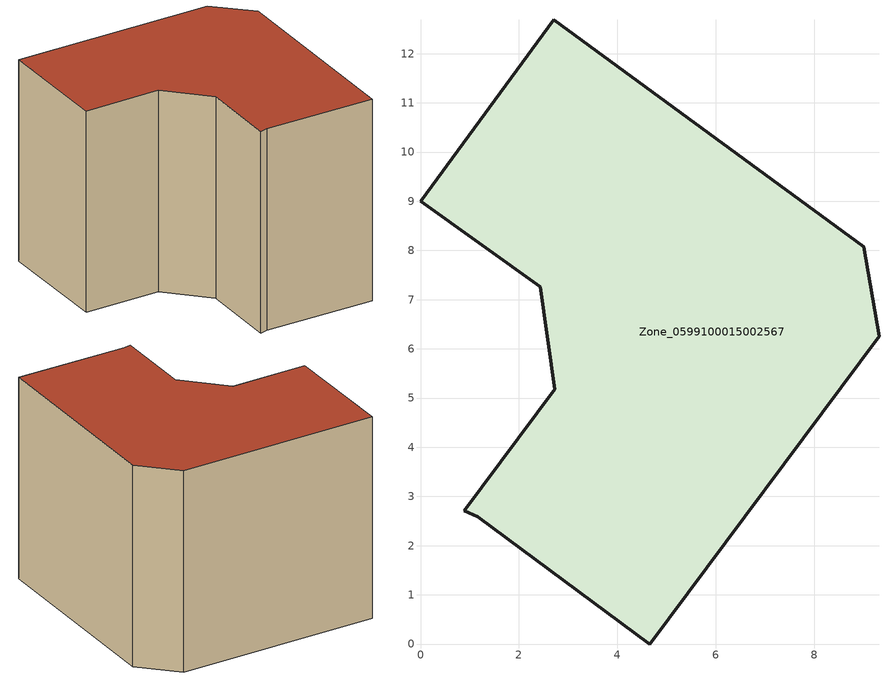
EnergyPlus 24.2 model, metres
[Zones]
Zone_0599100015002567
 floor ground (C_G): 9.32,6.25 4.66,0 1.16,2.59 0.89,2.71 2.73,5.18 2.43,7.26 0,9 2.71,12.69 9.01,8.08 z0.94
 wall outside (C_F): 4.66,0 9.32,6.25 9.01,8.08 2.71,12.69 0,9 2.43,7.26 2.73,5.18 0.89,2.71 1.16,2.59 4.66,0 z0.94:8.98
 roof outside (C_R): 9.32,6.25 9.01,8.08 2.71,12.69 0,9 2.43,7.26 2.73,5.18 0.89,2.71 1.16,2.59 4.66,0 z8.98
[BUILDING]
Pand.0599100015002567: North Axis=0; Terrain=City; Loads Convergence Tolerance Value=0.04; Temperature Convergence Tolerance Value=0.4; Solar Distribution=FullExterior; Maximum Number of Warmup Days=25; Minimum Number of Warmup Days=1
[Site:Location]
Rotterdam.The.Hague.AP_ZH_NLD Design_Conditions: Latitude=51.96; Longitude=4.45; Time Zone=1; Elevation=-4.5
[SITE:GROUNDTEMPERATURE:BUILDINGSURFACE]
18, 18, 18, 18, 18, 18, 18, 18, 18, 18, 18, 18
[MATERIAL] Thermal Absorptance=0.9; Solar Absorptance=0.7; Visible Absorptance=0.7
Name | Roughness | Thickness | Conductivity | Density | Specific Heat
G.TI.1975-1991 | MediumSmooth | 0.15 | 0.288461 | 540 | 1210
F.TI.1975-1991 | Rough | 0.3 | 0.230769 | 1920 | 840
R.TI.1975-1991 | MediumRough | 0.2 | 0.153846 | 1500 | 1000
[CONSTRUCTION]
C_G: G.TI.1975-1991
C_F: F.TI.1975-1991
C_R: R.TI.1975-1991
[ZONE]
Zone_0599100015002567: Type=1; Multiplier=1; Ceiling Height=Autocalculate; Volume=Autocalculate; Floor Area=autocalculate; Part of Total Floor Area=Yes
[ZONEINFILTRATION:DESIGNFLOWRATE]
Infil_Zone_0599100015002567: Zone or ZoneList or Space or SpaceList=Zone_0599100015002567; Schedule=AlwaysOn; Design Flow Rate Calculation Method=Flow/Area; Flow Rate per Floor Area=0.003; Constant Term Coefficient=1; Temperature Term Coefficient=0; Velocity Term Coefficient=0; Velocity Squared Term Coefficient=0
[HVACTEMPLATE:ZONE:IDEALLOADSAIRSYSTEM]
Zone_0599100015002567: Maximum Heating Supply Air Temperature=50; Minimum Cooling Supply Air Temperature=13; Maximum Heating Supply Air Humidity Ratio=0.0156; Minimum Cooling Supply Air Humidity Ratio=0.0077; Heating Limit=NoLimit; Cooling Limit=NoLimit; Dehumidification Control Type=ConstantSensibleHeatRatio; Cooling Sensible Heat Ratio=0.7; Dehumidification Setpoint=60; Humidification Control Type=None; Humidification Setpoint=30; Outdoor Air Method=None; Outdoor Air Flow Rate per Person=0.00944; Outdoor Air Flow Rate per Zone Floor Area=0; Outdoor Air Flow Rate per Zone=0; Demand Controlled Ventilation Type=None; Outdoor Air Economizer Type=NoEconomizer; Heat Recovery Type=None; Sensible Heat Recovery Effectiveness=0.7; Latent Heat Recovery Effectiveness=0.65
[ZONECONTROL:THERMOSTAT]
ThermostatControl_Zone_0599100015002567: Zone or ZoneList=Zone_0599100015002567; Control Type Schedule=DualSetpointControlType; Control 1=Thermostat_Zone_0599100015002567; Temperature Difference Between Cutout And Setpoint=0
[THERMOSTATSETPOINT:DUALSETPOINT]
Thermostat_Zone_0599100015002567: Heating Setpoint Temperature Schedule=HeatingSetpoint_Zone_0599100015002567; Cooling Setpoint Temperature Schedule=CoolingSetpoint_Zone_0599100015002567
[SCHEDULE:COMPACT]
HeatingSetpoint_Zone_0599100015002567: Through: 12/31, For: AllDays, Until: 24:00, 21
CoolingSetpoint_Zone_0599100015002567: Through: 12/31, For: AllDays, Until: 24:00, 24
DualSetpointControlType: Through: 12/31, For: AllDays, Until: 24:00, 4
AlwaysOn: Through: 12/31, For: AllDays, Until: 24:00, 1
